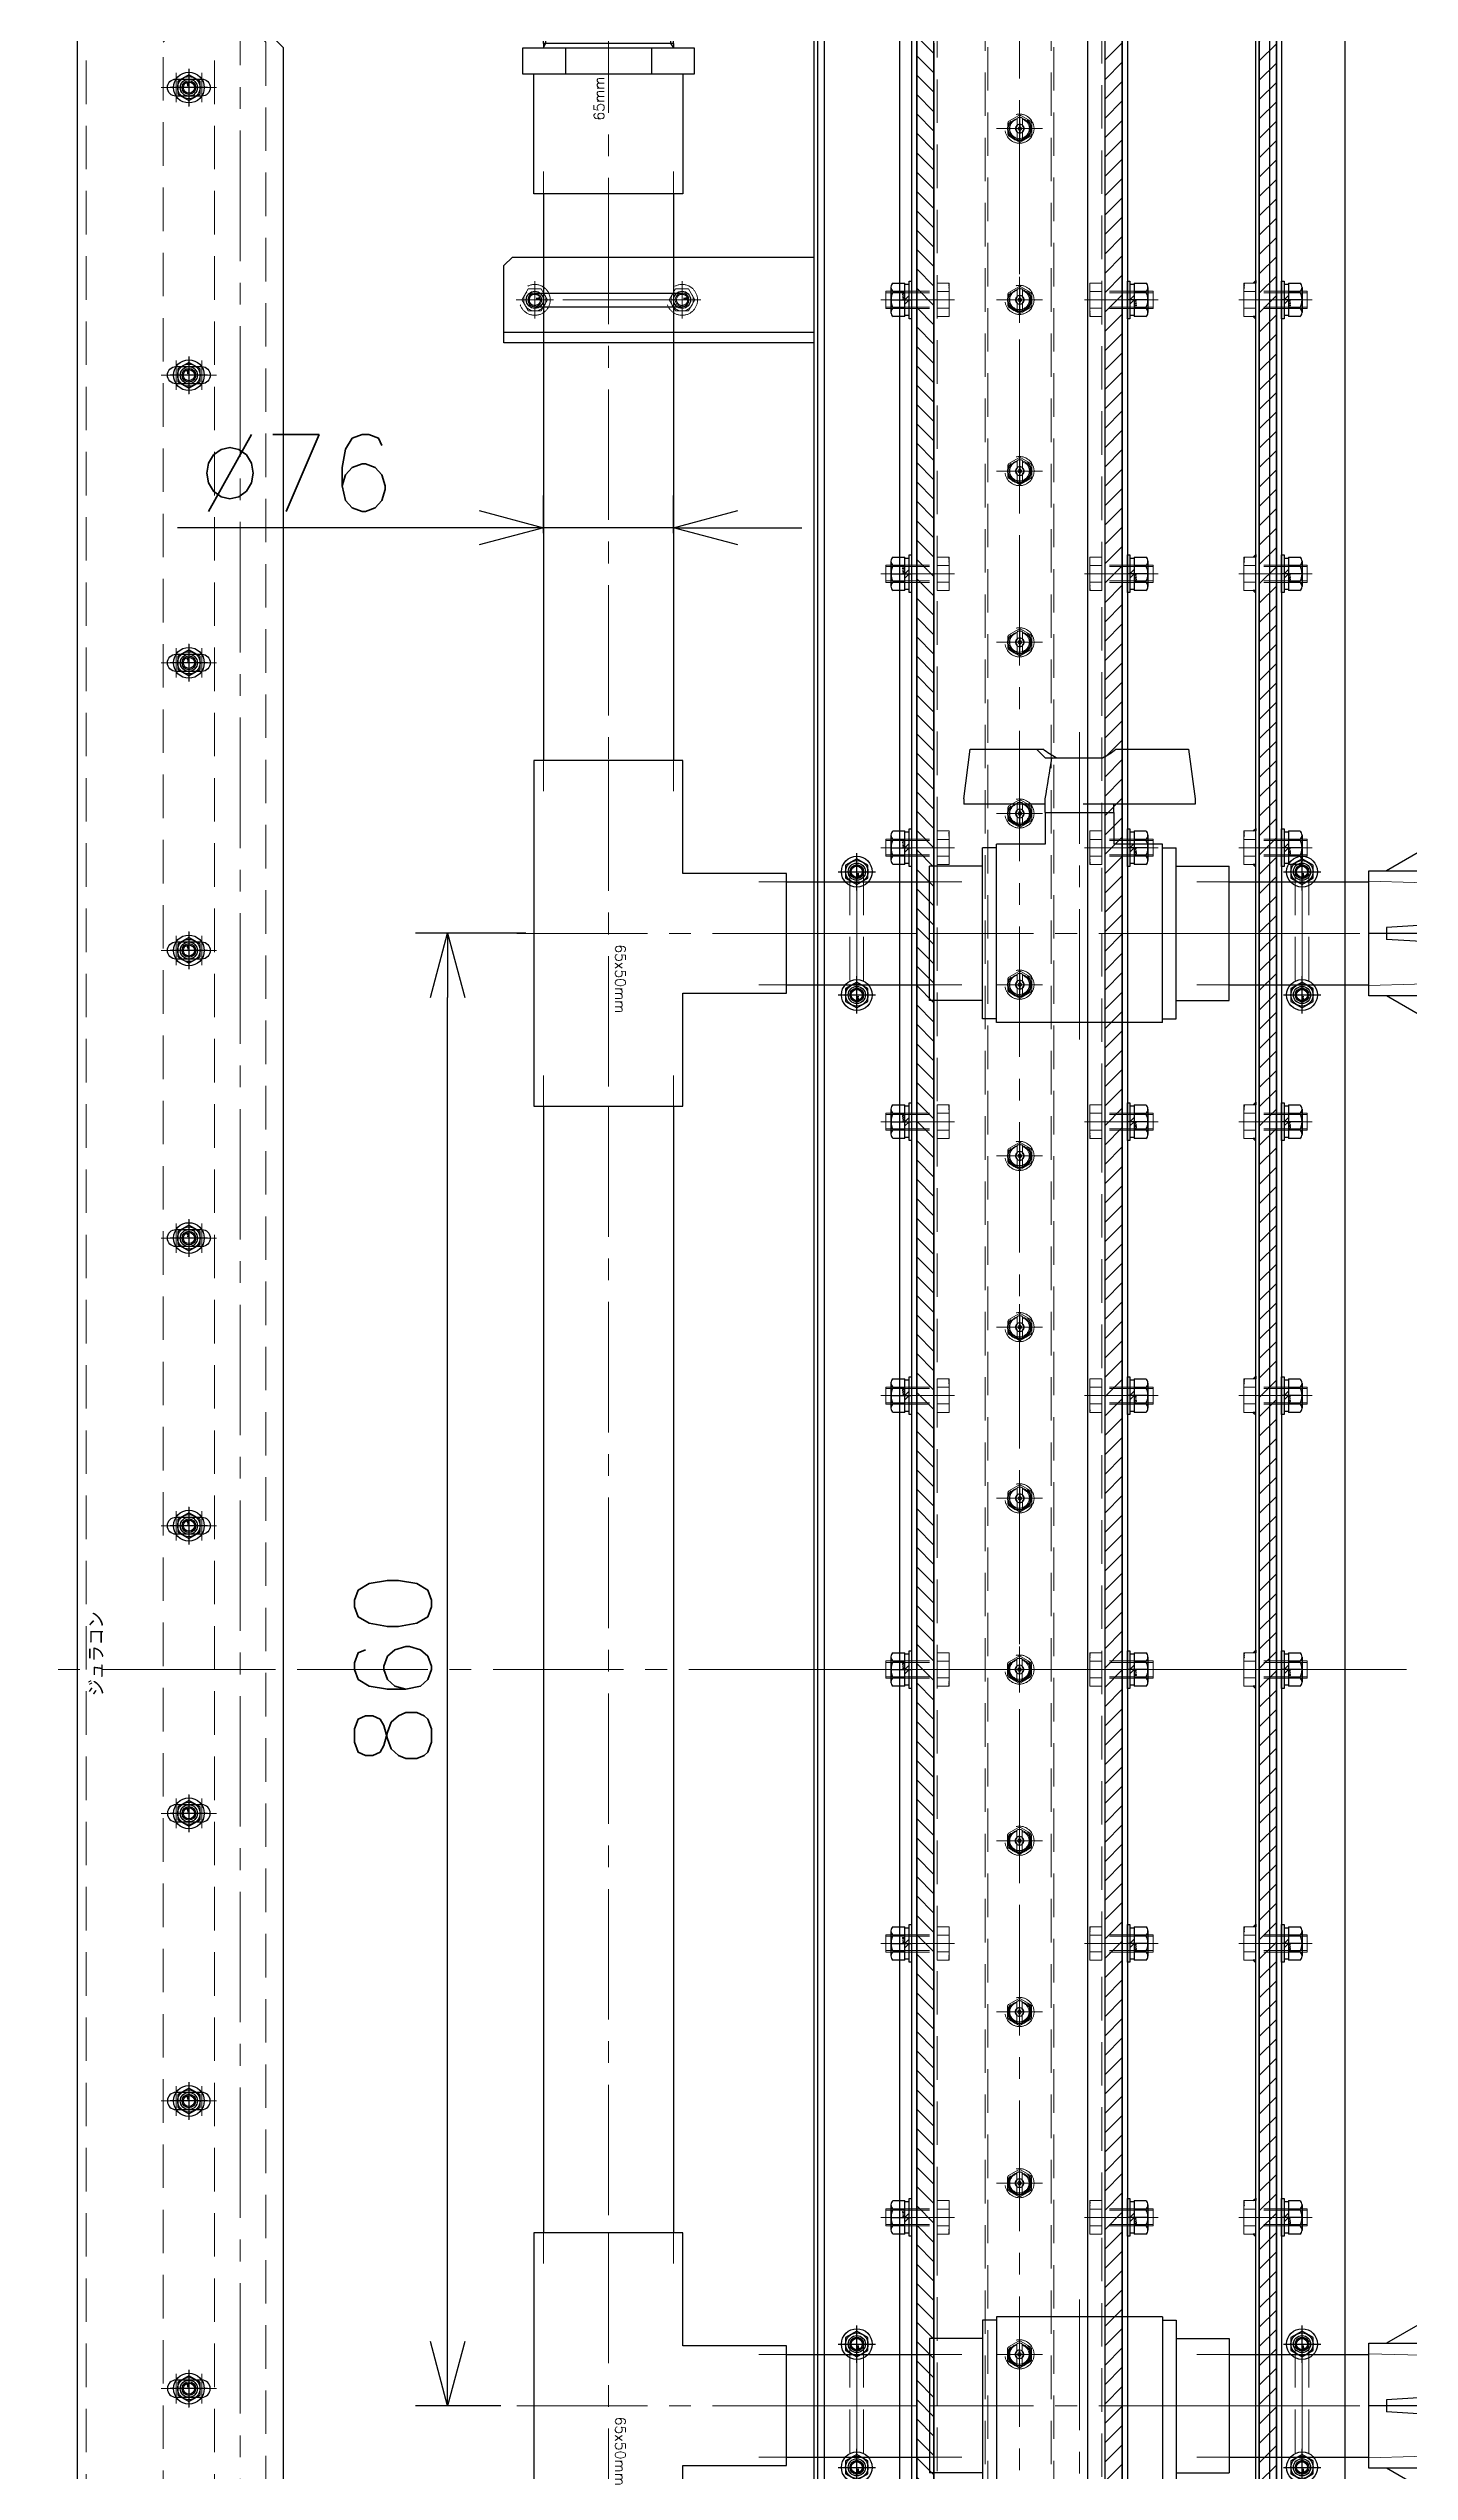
# Model space of a CAD drawing. Header units: millimetres. Extents: x -8731 to 85711, y -14522 to 31379.
# Drawn here: x 5869 to 6663, y 17749 to 19164 of the extents above; entities that cross this region are included whole.
import ezdxf
from ezdxf import colors
from ezdxf.entities.mleader import LeaderData, LeaderLine
from ezdxf.enums import TextEntityAlignment as Align
from ezdxf.math import Vec2, Vec3

# ---------------------------------------------------------------- set-up
doc = ezdxf.new("R2010")
doc.units = ezdxf.units.MM
doc.header["$LTSCALE"] = 4
doc.header["$PDMODE"] = 99
doc.header["$PDSIZE"] = 1
doc.linetypes.add('CENTER2', pattern=[28.575, 19.05, -3.175, 3.175, -3.175])
doc.linetypes.add('HIDDEN', pattern=[9.525, 6.35, -3.175])
for name, color, linetype, lineweight in [('04_HIDDEN', 2, 'HIDDEN', 13), ('05_CENTER', 4, 'CENTER2', 13), ('08_DIM', 3, 'Continuous', 13)]:
    doc.layers.add(name, color=color, linetype=linetype, lineweight=lineweight)
doc.layers.add('10_DRAFT', color=8, linetype='Continuous', lineweight=0, plot=False)
doc.styles.add('KANJI0', font='txt.shx', dxfattribs={"width": 0.9, "height": 30, "bigfont": 'bigfont'})
doc.styles.add('KSS_TXT', font='txt.shx', dxfattribs={"bigfont": 'extfont2.shx'})
doc.styles.add('KSS_TXT_L', font='txt.shx', dxfattribs={"height": 9, "bigfont": 'extfont2.shx'})
doc.styles.get("Standard").update_dxf_attribs({"font": 'txt.shx', "bigfont": 'extfont2.shx'})
doc.dimstyles.new('KSS_DIM', dxfattribs={"dimscale": 3, "dimtxt": 3, "dimasz": 2.5, "dimexe": 1.25, "dimexo": 0.625, "dimtad": 1, "dimdsep": 46, "dimtxsty": 'KSS_TXT', "dimblk": 'OPEN30', "dimcen": 0, "dimazin": 2, "dimtfac": 0.75, "dimtmove": 0, "dimatfit": 3, "dimldrblk": 'OPEN30', "dimfxl": 1, "dimtolj": 1, "dimarcsym": 0})

# ---------------------------------------------------------------- blocks, each defined once
blk = doc.blocks.new('AM_BALLOON1')
at = {"transparency": 16777216}
blk.add_circle((0, 0), 5, dxfattribs=at)
blk.add_attdef('B_NUMBER', text='', height=3, dxfattribs=at).set_placement((0, 0), align=Align.MIDDLE_CENTER)
blk = doc.blocks.new('_OPEN')
at = {"color": 0, "linetype": 'ByBlock'}
for p, q in [((-1, 0.167), (0, 0)), ((0, 0), (-1, -0.167)), ((0, 0), (-1, 0))]:
    blk.add_line(p, q, dxfattribs=at)
blk = doc.blocks.new('_Open30')
at = {"color": 0, "linetype": 'ByBlock', "lineweight": -2}
for p, q in [((-1, 0.268), (0, 0)), ((0, 0), (-1, -0.268)), ((0, 0), (-1, 0))]:
    blk.add_line(p, q, dxfattribs=at)
blk = doc.blocks.new('*D4238')
at = {"layer": '08_DIM', "color": 0, "lineweight": -2, "transparency": 16777216}
for p, q in [((6147.4, 18647.5), (6082.9, 18647.5)), ((6101.7, 17825), (6101.7, 18610)), ((6132.7, 17787.5), (6082.9, 17787.5))]:
    blk.add_line(p, q, dxfattribs=at)
at = {"layer": 'Defpoints', "color": 0, "transparency": 16777216}
for p in [(6101.7, 18647.5), (6156.8, 18647.5), (6142.1, 17787.5)]:
    blk.add_point(p, dxfattribs=at)
at = {"layer": '08_DIM', "color": 0, "lineweight": -2, "transparency": 16777216, "xscale": 37.5, "yscale": 37.5, "zscale": 37.5}
for p, rotation in [((6101.7, 18647.5), 90), ((6101.7, 17787.5), 270)]:
    blk.add_blockref('_Open30', p, dxfattribs=dict(at, rotation=rotation))
at = {"layer": '08_DIM', "color": 0, "transparency": 16777216, "insert": (6069.8, 18217.5), "char_height": 45, "attachment_point": 5, "rotation": 90, "style": 'KSS_TXT'}
blk.add_mtext('\\A1;860', dxfattribs=at)
blk = doc.blocks.new('A$C092B7092_1_1_1')
at = {"layer": '05_CENTER'}
blk.add_line((-51.1, 0), (2727.2, 0), dxfattribs=at)
blk = doc.blocks.new('A$C742A68D0_1_1')
at = {"color": 0}
for p, q in [((-9.8, 7), (9.8, 7)), ((-9.8, 0), (-9.8, 7)), ((-9.8, 0), (9.8, 0)), ((-4.9, 0), (-4.9, 7)), ((4.9, 0), (4.9, 7)), ((9.8, 0), (9.8, 7))]:
    blk.add_line(p, q, dxfattribs=at)
at = {"color": 0, "linetype": 'HIDDEN'}
for p, q in [((-5, -30), (-5, 0)), ((-4.2, -30), (-4.2, 0)), ((4.2, -30), (4.2, 0)), ((5, -30), (5, 0)), ((-5, -30), (5, -30))]:
    blk.add_line(p, q, dxfattribs=at)
at = {"color": 0, "linetype": 'CENTER2'}
blk.add_line((0, -33), (0, 10), dxfattribs=at)
at = {"layer": '10_DRAFT', "style": 'KSS_TXT_L'}
blk.add_text('BT-M10x30L', height=0.3, dxfattribs=at).set_placement((6.8, 6.7))
blk = doc.blocks.new('A$C0B00724F_1_1')
at = {"color": 0}
for points in [[(1980, 90), (80, 90)], [(80, -10), (1980, -10)]]:
    blk.add_lwpolyline(points, dxfattribs=at)
at = {"layer": '04_HIDDEN'}
for p, q in [((2035, 88), (25, 88)), ((25, -8), (2035, -8))]:
    blk.add_line(p, q, dxfattribs=at)
at = {"layer": '05_CENTER'}
for p, q in [((710, 95.5), (710, 82.4)), ((870, 95.5), (870, 82.4)), ((1030, 95.5), (1030, 82.4)), ((1190, 95.5), (1190, 82.4)), ((1350, 95.5), (1350, 82.4)), ((1510, 95.5), (1510, 82.4)), ((1670, 95.5), (1670, 82.4)), ((1830, 95.5), (1830, 82.4)), ((16.2, 40), (2043.8, 40)), ((710, -15.5), (710, -2.4)), ((870, -15.5), (870, -2.4)), ((1030, -15.5), (1030, -2.4)), ((1190, -15.5), (1190, -2.4)), ((1350, -15.5), (1350, -2.4)), ((1510, -15.5), (1510, -2.4)), ((1670, -15.5), (1670, -2.4)), ((1830, -15.5), (1830, -2.4))]:
    blk.add_line(p, q, dxfattribs=at)
at = {"layer": '10_DRAFT'}
blk.add_line((1030, 90), (1030, -10), dxfattribs=at)
at = {"layer": '04_HIDDEN', "rotation": 180}
for p in [(710, 88), (870, 88), (1030, 88)]:
    blk.add_blockref('A$C742A68D0_1_1', p, dxfattribs=at)
at = {"layer": '04_HIDDEN', "xscale": -1, "rotation": 180}
for p in [(1190, 88), (1350, 88), (1510, 88), (1670, 88), (1830, 88)]:
    blk.add_blockref('A$C742A68D0_1_1', p, dxfattribs=at)
at = {"layer": '04_HIDDEN'}
for p in [(710, -8), (870, -8), (1030, -8)]:
    blk.add_blockref('A$C742A68D0_1_1', p, dxfattribs=at)
at = {"layer": '04_HIDDEN', "xscale": -1}
for p in [(1190, -8), (1350, -8), (1510, -8), (1670, -8), (1830, -8)]:
    blk.add_blockref('A$C742A68D0_1_1', p, dxfattribs=at)
blk = doc.blocks.new('A$C6E8C5BCD_1_1')
h = blk.add_hatch()
h.set_pattern_fill('_USER', color=3, scale=8, angle=135, pattern_type=0)
h.set_pattern_definition([(135, (9279.8095, 4636.656), (-5.656854, -5.656854), [])])
h.paths.add_polyline_path([(1000, -10), (1000, 0), (-920, 0), (-920, -10)])
h.paths.add_polyline_path([(-920, -10), (-920, 0), (-950, 0), (-950, -10)])
h.paths.add_polyline_path([(-950, -10), (-950, 0), (-1000, 0), (-1000, -10)])
at = {"color": 0}
blk.add_lwpolyline([(1000, 0), (1000, -10), (-1000, -10), (-1000, 0)], close=True, dxfattribs=at)
at = {"layer": '05_CENTER'}
for p, q in [((-320, 3.9), (-320, -13.5)), ((-160, 3.9), (-160, -13.5)), ((0, 3.9), (0, -13.5)), ((160, 3.9), (160, -13.5)), ((320, 3.9), (320, -13.5)), ((480, 3.9), (480, -13.5)), ((640, 3.9), (640, -13.5)), ((800, 3.9), (800, -13.5))]:
    blk.add_line(p, q, dxfattribs=at)
blk = doc.blocks.new('A$C4147621A_1_1')
at = {"color": 0}
blk.add_lwpolyline([(1000, 0), (1000, -3), (-1000, -3), (-1000, 0)], close=True, dxfattribs=at)
at = {"layer": '05_CENTER'}
for p, q in [((-320, 2.8), (-320, -5.8)), ((-160, 2.8), (-160, -5.8)), ((0, 2.8), (0, -5.8)), ((160, 2.8), (160, -5.8)), ((320, 2.8), (320, -5.8)), ((480, 2.8), (480, -5.8)), ((640, 2.8), (640, -5.8)), ((800, 2.8), (800, -5.8))]:
    blk.add_line(p, q, dxfattribs=at)
blk = doc.blocks.new('A$C003B6CA5_1_1')
at = {"color": 0}
blk.add_lwpolyline([(1100, -20), (-1150, -20), (-1150, 20), (1100, 20)], close=True, dxfattribs=at)
at = {"layer": '04_HIDDEN'}
for p, q in [((1100, 18.5), (-1150, 18.5)), ((-1150, -18.5), (1100, -18.5))]:
    blk.add_line(p, q, dxfattribs=at)
for centre, radius in [((-400, 0), 8.5), ((-400, 0), 7), ((-400, 0), 6.58), ((-400, 0), 5.72), ((-300, 0), 8.5), ((-300, 0), 7), ((-300, 0), 6.58), ((-300, 0), 5.72), ((-200, 0), 8.5), ((-200, 0), 7), ((-200, 0), 6.58), ((-200, 0), 5.72), ((-100, 0), 8.5), ((-100, 0), 8.5), ((-100, 0), 7), ((-100, 0), 7), ((-100, 0), 6.58), ((-100, 0), 6.58), ((-100, 0), 5.72), ((-100, 0), 5.72), ((0, 0), 8.5), ((0, 0), 7), ((0, 0), 6.58), ((0, 0), 5.72), ((100, 0), 8.5), ((100, 0), 8.5), ((100, 0), 7), ((100, 0), 7), ((100, 0), 6.58), ((100, 0), 6.58), ((100, 0), 5.72), ((100, 0), 5.72), ((200, 0), 8.5), ((200, 0), 7), ((200, 0), 6.58), ((200, 0), 5.72), ((300, 0), 8.5), ((300, 0), 7), ((300, 0), 6.58), ((300, 0), 5.72), ((400, 0), 8.5), ((400, 0), 7), ((400, 0), 6.58), ((400, 0), 5.72), ((500, 0), 8.5), ((500, 0), 7), ((500, 0), 6.58), ((500, 0), 5.72), ((600, 0), 8.5), ((600, 0), 7), ((600, 0), 6.58), ((600, 0), 5.72), ((700, 0), 8.5), ((700, 0), 7), ((700, 0), 6.58), ((700, 0), 5.72), ((800, 0), 8.5), ((800, 0), 7), ((800, 0), 6.58), ((800, 0), 5.72), ((900, 0), 8.5), ((900, 0), 7), ((900, 0), 6.58), ((900, 0), 5.72)]:
    blk.add_circle(centre, radius, dxfattribs=at)
at = {"layer": '05_CENTER'}
for p, q in [((-386.6, 0), (-413.4, 0)), ((-400, -13.4), (-400, 13.4)), ((-286.6, 0), (-313.4, 0)), ((-300, -13.4), (-300, 13.4)), ((-186.6, 0), (-213.4, 0)), ((-200, -13.4), (-200, 13.4)), ((-86.6, 0), (-113.4, 0)), ((-86.6, 0), (-113.4, 0)), ((-100, -13.4), (-100, 13.4)), ((-100, -13.4), (-100, 13.4)), ((13.4, 0), (-13.4, 0)), ((0, -13.4), (0, 13.4)), ((86.6, 0), (113.4, 0)), ((86.6, 0), (113.4, 0)), ((100, -13.4), (100, 13.4)), ((100, -13.4), (100, 13.4)), ((186.6, 0), (213.4, 0)), ((200, -13.4), (200, 13.4)), ((286.6, 0), (313.4, 0)), ((300, -13.4), (300, 13.4)), ((386.6, 0), (413.4, 0)), ((400, -13.4), (400, 13.4)), ((486.6, 0), (513.4, 0)), ((500, -13.4), (500, 13.4)), ((586.6, 0), (613.4, 0)), ((600, -13.4), (600, 13.4)), ((686.6, 0), (713.4, 0)), ((700, -13.4), (700, 13.4)), ((786.6, 0), (813.4, 0)), ((800, -13.4), (800, 13.4)), ((886.6, 0), (913.4, 0)), ((900, -13.4), (900, 13.4))]:
    blk.add_line(p, q, dxfattribs=at)
at = {"layer": '10_DRAFT'}
blk.add_line((0, 20), (0, -20), dxfattribs=at)
blk = doc.blocks.new('1／4MVEP9010S303Wc_1_1')
at = {"color": 0}
for p, q in [((-4.4, 6.4), (-7.7, 0.6)), ((-1.5, 1.5), (-6.1, 1.5)), ((3.3, 7), (-3.3, 7)), ((-1.9, 0.2), (1.9, 0.2)), ((6.1, 1.5), (1.5, 1.5)), ((7.7, 0.6), (4.4, 6.4)), ((-7.7, -0.6), (-4.4, -6.4)), ((-6.1, -1.5), (-1.5, -1.5)), ((-3.3, -7), (3.3, -7)), ((-1.9, -0.2), (1.9, -0.2)), ((1.5, -1.5), (6.1, -1.5)), ((4.4, -6.4), (7.7, -0.6))]:
    blk.add_line(p, q, dxfattribs=at)
for points in [[(-6.1, -1.5), (-6.2, -1.5), (-6.2, -1.5), (-6.2, -1.4), (-6.3, -1.3), (-6.4, -1.2), (-6.4, -1), (-6.5, -0.9), (-6.5, -0.8), (-6.5, -0.6), (-6.5, -0.5), (-6.6, -0.3), (-6.6, 0), (-6.6, 0.2), (-6.5, 0.4), (-6.5, 0.6), (-6.5, 0.9), (-6.4, 1), (-6.4, 1.2), (-6.3, 1.3), (-6.2, 1.4), (-6.2, 1.5), (-6.2, 1.5), (-6.1, 1.5)], [(-2.1, 1.4), (-2.1, 1.3), (-2.2, 1.3), (-2.3, 1.1), (-2.3, 1), (-2.4, 0.9), (-2.5, 0.7), (-2.5, 0.5), (-2.6, 0.3), (-2.6, 0.1), (-2.6, -0.1), (-2.6, -0.3), (-2.5, -0.5), (-2.5, -0.7), (-2.4, -0.9), (-2.3, -1.1), (-2.2, -1.2), (-2.1, -1.3), (-2.1, -1.4)], [(-1.9, 1.5), (-1.9, 1.5), (-2, 1.5), (-2, 1.5), (-2.1, 1.4)], [(-1.9, -0.2), (-2, -0.2), (-2, -0.1), (-2.1, -0.1), (-2.1, 0), (-2.1, 0), (-2.1, 0.1), (-2.1, 0.1), (-2, 0.1), (-2, 0.2), (-1.9, 0.2)], [(2.1, 1.4), (2, 1.5), (2, 1.5), (1.9, 1.5), (1.9, 1.5)], [(1.9, 0.2), (2, 0.2), (2, 0.1), (2.1, 0.1), (2.1, 0), (2.1, 0), (2.1, -0.1), (2.1, -0.1), (2, -0.1), (2, -0.2), (1.9, -0.2)], [(2.1, -1.4), (2.1, -1.3), (2.2, -1.3), (2.3, -1.1), (2.3, -1), (2.4, -0.9), (2.5, -0.7), (2.5, -0.5), (2.6, -0.3), (2.6, -0.1), (2.6, 0.1), (2.6, 0.3), (2.5, 0.5), (2.5, 0.7), (2.4, 0.9), (2.3, 1.1), (2.2, 1.2), (2.1, 1.3), (2.1, 1.4)], [(6.1, 1.5), (6.2, 1.5), (6.2, 1.5), (6.2, 1.4), (6.3, 1.3), (6.4, 1.2), (6.4, 1), (6.5, 0.9), (6.5, 0.8), (6.5, 0.6), (6.5, 0.5), (6.6, 0.3), (6.6, 0), (6.6, -0.2), (6.5, -0.4), (6.5, -0.6), (6.5, -0.9), (6.4, -1), (6.4, -1.2), (6.3, -1.3), (6.2, -1.4), (6.2, -1.5), (6.2, -1.5), (6.1, -1.5)], [(-2.1, -1.4), (-2, -1.5), (-2, -1.5), (-1.9, -1.5), (-1.9, -1.5)], [(1.9, -1.5), (1.9, -1.5), (2, -1.5), (2, -1.5), (2.1, -1.4)]]:
    blk.add_lwpolyline(points, dxfattribs=at)
blk.add_circle((0, 0), 6.75, dxfattribs=at)
for radius, start, end in [(7.75, 175.4146, 184.5854), (6.12, 14.1934, 165.8066), (7.75, 115.4146, 124.5854), (2.15, 44.2407, 135.7593), (1, 11.537, 168.463), (0.5, 156.4218, 203.5782), (0.5, 336.4218, 23.5782), (7.75, 55.4146, 64.5854), (7.75, 355.4146, 4.5854), (6.12, 194.1934, 345.8066), (5.63, 195.4656, 344.5344), (7.75, 235.4146, 244.5854), (2.5, 214.1405, 325.8595), (2.15, 224.2407, 315.7593), (1, 191.537, 348.463), (7.75, 295.4146, 304.5854)]:
    blk.add_arc((0, 0), radius, start, end, dxfattribs=at)
at = {"layer": '04_HIDDEN', "color": 0}
blk.add_arc((0, 0), 2.5, 34.1405, 145.8595, dxfattribs=at)
at = {"layer": '05_CENTER', "color": 0}
for p, q in [((-8.7, 0), (8.7, 0)), ((0, -8.7), (0, 8.7))]:
    blk.add_line(p, q, dxfattribs=at)
blk = doc.blocks.new('A$C77611634_1_1')
blk.add_blockref('A$C003B6CA5_1_1', (0, 0))
at = {"layer": '04_HIDDEN', "color": 4}
for p in [(-400, 0), (-300, 0), (-200, 0), (-100, 0), (0, 0), (100, -0.2), (200, -0.2), (300, -0.2), (400, -0.2), (500, -0.2), (600, -0.2), (700, -0.2), (800, -0.2), (900, -0.2)]:
    blk.add_blockref('1／4MVEP9010S303Wc_1_1', p, dxfattribs=at)
blk = doc.blocks.new('M10Nza_1_1_1')
at = {"color": 0}
for p, q in [((-9.8, 4), (-9.8, 10.7)), ((-9.8, 4), (9.8, 4)), ((-9.2, 1.5), (-9.2, 4)), ((-7.3, 12), (7.4, 12)), ((-4.9, 4), (-4.9, 10.7)), ((0, 1.5), (-2.5, 4)), ((0, 4), (2.5, 1.5)), ((4.9, 10.7), (4.9, 4)), ((9.2, 4), (9.2, 1.5)), ((9.8, 10.7), (9.8, 4))]:
    blk.add_line(p, q, dxfattribs=at)
at = {"color": 0, "linetype": 'CENTER2'}
blk.add_line((0, 12), (0, 0), dxfattribs=at)
at = {"color": 0}
blk.add_lwpolyline([(-11, 1.5), (11, 1.5), (11, 0), (-11, 0)], close=True, dxfattribs=at)
for centre, radius, start, end in [((-7.3, 9.1), 2.94, 33.626, 146.374), ((0, 2.2), 9.8, 60, 120), ((7.4, 9.1), 2.94, 33.626, 146.374)]:
    blk.add_arc(centre, radius, start, end, dxfattribs=at)
at = {"layer": '10_DRAFT', "style": 'KSS_TXT'}
blk.add_text('M10', height=1.25, dxfattribs=at).set_placement((0.3, 4.1))
blk = doc.blocks.new('A$C7B156557_1_1')
at = {"color": 3}
blk.add_line((-148, 100), (2248, 100), dxfattribs=at)
at = {"color": 0}
for points in [[(-150, 0), (2250, 0), (2250, 260), (-150, 260)], [(-148, 2), (2248, 2), (2248, 258), (-148, 258)]]:
    blk.add_lwpolyline(points, close=True, dxfattribs=at)
at = {"color": 3}
for points in [[(720.2, 2), (720.2, 3.5), (718.7, 2), (718.7, 2)], [(739.8, 2), (739.8, 3.5), (741.3, 2), (741.3, 2)], [(880.2, 2), (880.2, 3.5), (878.7, 2), (878.7, 2)], [(899.8, 2), (899.8, 3.5), (901.3, 2), (901.3, 2)], [(1040.2, 2), (1040.2, 3.5), (1038.7, 2), (1038.7, 2)], [(1059.8, 2), (1059.8, 3.5), (1061.3, 2), (1061.3, 2)], [(1200.2, 2), (1200.2, 3.5), (1198.7, 2), (1198.7, 2)], [(1219.8, 2), (1219.8, 3.5), (1221.3, 2), (1221.3, 2)], [(1360.2, 2), (1360.2, 3.5), (1358.7, 2), (1358.7, 2)], [(1379.8, 2), (1379.8, 3.5), (1381.3, 2), (1381.3, 2)], [(1520.2, 2), (1520.2, 3.5), (1518.7, 2), (1518.7, 2)], [(1539.8, 2), (1539.8, 3.5), (1541.3, 2), (1541.3, 2)], [(1680.2, 2), (1680.2, 3.5), (1678.7, 2), (1678.7, 2)], [(1699.8, 2), (1699.8, 3.5), (1701.3, 2), (1701.3, 2)], [(1840.2, 2), (1840.2, 3.5), (1838.7, 2), (1838.7, 2)], [(1859.8, 2), (1859.8, 3.5), (1861.3, 2), (1861.3, 2)]]:
    blk.add_lwpolyline(points, close=True, dxfattribs=at)
at = {"layer": '05_CENTER'}
for p, q in [((730, 5.9), (730, -4)), ((890, 5.9), (890, -4)), ((1050, 5.9), (1050, -4)), ((1210, 5.9), (1210, -4)), ((1370, 5.9), (1370, -4)), ((1530, 5.9), (1530, -4)), ((1690, 5.9), (1690, -4)), ((1850, 5.9), (1850, -4))]:
    blk.add_line(p, q, dxfattribs=at)
at = {"layer": '10_DRAFT'}
blk.add_line((1050, 260), (1050, 0), dxfattribs=at)
at = {"layer": '04_HIDDEN'}
for p in [(730, 2), (890, 2), (1050, 2), (1210, 2), (1370, 2), (1530, 2), (1690, 2), (1850, 2)]:
    blk.add_blockref('A$C742A68D0_1_1', p, dxfattribs=at)
blk = doc.blocks.new('A$C2E537FAD_1_1')
for name, p in [('A$C7B156557_1_1', (0, 0)), ('A$C0B00724F_1_1', (20, 100)), ('M10Nza_1_1_1', (730, 203)), ('M10Nza_1_1_1', (890, 203)), ('M10Nza_1_1_1', (1050, 203)), ('M10Nza_1_1_1', (1210, 203)), ('M10Nza_1_1_1', (1370, 203)), ('M10Nza_1_1_1', (1530, 203)), ('M10Nza_1_1_1', (1690, 203)), ('M10Nza_1_1_1', (1850, 203)), ('A$C4147621A_1_1', (1050, 80)), ('A$C4147621A_1_1', (1050, -10))]:
    blk.add_blockref(name, p)
at = {"xscale": -1, "rotation": 180}
blk.add_blockref('A$C4147621A_1_1', (1050, 200), dxfattribs=at)
at = {"color": 3, "xscale": -1, "rotation": 180}
blk.add_blockref('A$C6E8C5BCD_1_1', (1050, 190), dxfattribs=at)
at = {"color": 3}
for p in [(1050, 90), (1050, 0)]:
    blk.add_blockref('A$C6E8C5BCD_1_1', p, dxfattribs=at)
at = {"rotation": 180}
for p in [(730, 77), (890, 77), (1050, 77), (1210, 77), (1370, 77), (1530, 77), (1690, 77), (1850, 77), (730, -13), (890, -13), (1050, -13), (1210, -13), (1370, -13), (1530, -13), (1690, -13), (1850, -13)]:
    blk.add_blockref('M10Nza_1_1_1', p, dxfattribs=at)
at = {"layer": '04_HIDDEN'}
blk.add_blockref('A$C77611634_1_1', (1050, 140), dxfattribs=at)
blk = doc.blocks.new('*D4326')
at = {"layer": '08_DIM', "color": 0, "lineweight": -2, "transparency": 16777216}
for p, q in [((6157.6, 18881.3), (6157.6, 18903.2)), ((6233.6, 18881.3), (6233.6, 18903.2)), ((6120.1, 18884.4), (5943.9, 18884.4)), ((6233.6, 18884.4), (6157.6, 18884.4)), ((6271.1, 18884.4), (6308.6, 18884.4))]:
    blk.add_line(p, q, dxfattribs=at)
at = {"layer": 'Defpoints', "color": 0, "transparency": 16777216}
for p in [(6157.6, 18884.4), (6157.6, 18872), (6233.6, 18872)]:
    blk.add_point(p, dxfattribs=at)
at = {"layer": '08_DIM', "color": 0, "lineweight": -2, "transparency": 16777216, "xscale": 37.5, "yscale": 37.5, "zscale": 37.5}
blk.add_blockref('_Open30', (6157.6, 18884.4), dxfattribs=at)
at = {"layer": '08_DIM', "color": 0, "lineweight": -2, "transparency": 16777216, "xscale": 37.5, "yscale": 37.5, "zscale": 37.5, "rotation": 180}
blk.add_blockref('_Open30', (6233.6, 18884.4), dxfattribs=at)
at = {"layer": '08_DIM', "color": 0, "transparency": 16777216, "insert": (6013.2, 18916.3), "char_height": 45, "attachment_point": 5, "style": 'KSS_TXT'}
blk.add_mtext('\\A1;%%C76', dxfattribs=at)
blk = doc.blocks.new('A$C2C7538EA_1_1_1')
at = {"color": 0}
for centre in [(-420, 30), (-252, 30), (-84, 30), (84, 30), (252, 30), (420, 30), (588, 30), (756, 30), (924, 30)]:
    blk.add_circle(centre, 5, dxfattribs=at)
at = {"layer": '04_HIDDEN'}
blk.add_lwpolyline([(950.5, -15), (-950.5, -15), (-952.5, -13), (-952.5, 43), (-950.5, 45), (950.5, 45), (952.5, 43), (952.5, -13)], close=True, dxfattribs=at)
blk.add_lwpolyline([(-952.5, 15), (952.5, 15)], dxfattribs=at)
at = {"layer": '05_CENTER'}
for p, q in [((-411.4, 30), (-428.6, 30)), ((-420, 21.4), (-420, 38.6)), ((-243.4, 30), (-260.6, 30)), ((-252, 21.4), (-252, 38.6)), ((-75.4, 30), (-92.6, 30)), ((-84, 21.4), (-84, 38.6)), ((75.4, 30), (92.6, 30)), ((84, 21.4), (84, 38.6)), ((243.4, 30), (260.6, 30)), ((252, 21.4), (252, 38.6)), ((411.4, 30), (428.6, 30)), ((420, 21.4), (420, 38.6)), ((579.4, 30), (596.6, 30)), ((588, 21.4), (588, 38.6)), ((747.4, 30), (764.6, 30)), ((756, 21.4), (756, 38.6)), ((915.4, 30), (932.6, 30)), ((924, 21.4), (924, 38.6)), ((1127.5, 0), (-1127.5, 0))]:
    blk.add_line(p, q, dxfattribs=at)
at = {"layer": '10_DRAFT'}
blk.add_line((0, 45), (0, -15), dxfattribs=at)
blk = doc.blocks.new('A$C17963C12_1_1_1')
at = {"color": 0}
blk.add_lwpolyline([(-952.5, 95), (952.5, 95), (952.5, -20), (947.5, -25), (-947.5, -25), (-952.5, -20)], close=True, dxfattribs=at)
for points in [[(-425, 37.5), (-425, 22.5, 1), (-415, 22.5), (-415, 37.5, 1)], [(-257, 37.5), (-257, 22.5, 1), (-247, 22.5), (-247, 37.5, 1)], [(-89, 37.5), (-89, 22.5, 1), (-79, 22.5), (-79, 37.5, 1)], [(89, 37.5), (89, 22.5, -1), (79, 22.5), (79, 37.5, -1)], [(257, 37.5), (257, 22.5, -1), (247, 22.5), (247, 37.5, -1)], [(425, 37.5), (425, 22.5, -1), (415, 22.5), (415, 37.5, -1)], [(593, 37.5), (593, 22.5, -1), (583, 22.5), (583, 37.5, -1)], [(761, 37.5), (761, 22.5, -1), (751, 22.5), (751, 37.5, -1)], [(929, 37.5), (929, 22.5, -1), (919, 22.5), (919, 37.5, -1)]]:
    blk.add_lwpolyline(points, format="xyb", close=True, dxfattribs=at)
at = {"layer": '04_HIDDEN', "color": 3}
blk.add_line((-952.5, 90), (952.5, 90), dxfattribs=at)
at = {"layer": '05_CENTER'}
for p, q in [((-420, 13.9), (-420, 46.1)), ((-252, 13.9), (-252, 46.1)), ((-84, 13.9), (-84, 46.1)), ((84, 13.9), (84, 46.1)), ((252, 13.9), (252, 46.1)), ((420, 13.9), (420, 46.1)), ((588, 13.9), (588, 46.1)), ((756, 13.9), (756, 46.1)), ((924, 13.9), (924, 46.1)), ((-431, 30), (-409, 30)), ((-428.6, 37.5), (-411.4, 37.5)), ((-263, 30), (-241, 30)), ((-260.6, 37.5), (-243.4, 37.5)), ((-95, 30), (-73, 30)), ((-92.6, 37.5), (-75.4, 37.5)), ((95, 30), (73, 30)), ((92.6, 37.5), (75.4, 37.5)), ((263, 30), (241, 30)), ((260.6, 37.5), (243.4, 37.5)), ((431, 30), (409, 30)), ((428.6, 37.5), (411.4, 37.5)), ((599, 30), (577, 30)), ((596.6, 37.5), (579.4, 37.5)), ((767, 30), (745, 30)), ((764.6, 37.5), (747.4, 37.5)), ((935, 30), (913, 30)), ((932.6, 37.5), (915.4, 37.5)), ((-428.6, 22.5), (-411.4, 22.5)), ((-260.6, 22.5), (-243.4, 22.5)), ((-92.6, 22.5), (-75.4, 22.5)), ((92.6, 22.5), (75.4, 22.5)), ((260.6, 22.5), (243.4, 22.5)), ((428.6, 22.5), (411.4, 22.5)), ((596.6, 22.5), (579.4, 22.5)), ((764.6, 22.5), (747.4, 22.5)), ((932.6, 22.5), (915.4, 22.5))]:
    blk.add_line(p, q, dxfattribs=at)
at = {"layer": '10_DRAFT', "style": 'KSS_TXT'}
blk.add_text('ジュラコン', height=9, dxfattribs=at).set_placement((-15.5, 79.4))
blk = doc.blocks.new('8b_1_1_1')
at = {"color": 0, "linetype": 'CENTER2'}
for p, q in [((10.9, 0), (-10.9, 0)), ((0, -10.9), (0, 10.9))]:
    blk.add_line(p, q, dxfattribs=at)
at = {"color": 0}
for p, q in [((-3.8, 6.5), (-7.5, 0)), ((-3.8, 6.5), (-7.5, 0)), ((-7.5, 0), (-3.8, -6.5)), ((-7.5, 0), (-3.8, -6.5)), ((3.8, 6.5), (-3.8, 6.5)), ((3.8, 6.5), (-3.8, 6.5)), ((7.5, 0), (3.8, 6.5)), ((7.5, 0), (3.8, 6.5)), ((3.8, -6.5), (7.5, 0)), ((3.8, -6.5), (7.5, 0)), ((-3.8, -6.5), (3.8, -6.5)), ((-3.8, -6.5), (3.8, -6.5))]:
    blk.add_line(p, q, dxfattribs=at)
for radius in [9, 6.5, 4, 3.25]:
    blk.add_circle((0, 0), radius, dxfattribs=at)
at = {"layer": '10_DRAFT', "style": 'KSS_TXT'}
blk.add_text('M8', height=1, dxfattribs=at).set_placement((0.8, 0.1))
blk = doc.blocks.new('A$C663D1D81_1_1')
for name, p in [('A$C17963C12_1_1_1', (0, 0)), ('A$C2C7538EA_1_1_1', (0, 0)), ('8b_1_1_1', (-420, 30)), ('8b_1_1_1', (-252, 30)), ('8b_1_1_1', (-84, 30)), ('8b_1_1_1', (84, 30)), ('8b_1_1_1', (252, 30)), ('8b_1_1_1', (420, 30)), ('8b_1_1_1', (588, 30)), ('8b_1_1_1', (756, 30)), ('8b_1_1_1', (924, 30))]:
    blk.add_blockref(name, p)
blk = doc.blocks.new('A$C3EAE771B_1_1')
at = {"rotation": 180}
blk.add_blockref('A$C663D1D81_1_1', (-1075, 140), dxfattribs=at)
blk = doc.blocks.new('A$C668E7CA1_1_1_1')
at = {"color": 0}
for p, q in [((-36, 4), (36, 4)), ((-36, -4), (36, -4))]:
    blk.add_line(p, q, dxfattribs=at)
for centre, start, end in [((-36, 0), 90, 270), ((36, 0), 270, 90)]:
    blk.add_arc(centre, 4, start, end)
at = {"layer": '04_HIDDEN', "color": 0}
for centre in [(-36, 0), (36, 0)]:
    blk.add_circle(centre, 3.32, dxfattribs=at)
for centre, start, end in [((-36, 0), 270, 90), ((36, 0), 90, 270)]:
    blk.add_arc(centre, 4, start, end, dxfattribs=at)
at = {"layer": '05_CENTER', "color": 0}
for p, q in [((42.6, 0), (-42.6, 0)), ((-36, -6.7), (-36, 6.7)), ((36, -6.7), (36, 6.7))]:
    blk.add_line(p, q, dxfattribs=at)
at = {"layer": '10_DRAFT'}
blk.add_line((0, 4), (0, -4), dxfattribs=at)
blk = doc.blocks.new('A$C491D668A_1_1_1')
at = {"color": 4}
for p in [(-72, 0), (0, 0)]:
    blk.add_blockref('8b_1_1_1', p, dxfattribs=at)
at = {"layer": '04_HIDDEN', "color": 4}
blk.add_blockref('A$C668E7CA1_1_1_1', (-36, 0), dxfattribs=at)
blk = doc.blocks.new('A$C457F5408_1_1_1')
at = {"color": 0}
for p, q in [((15, 2120), (15, -20)), ((-35, 2075), (-35, 25)), ((-29, 2075), (-29, 25)), ((225, 2075), (225, 25)), ((231, 2075), (231, 25)), ((275, 2075), (275, 25)), ((-35, 1831), (-216, 1831))]:
    blk.add_line(p, q, dxfattribs=at)
blk.add_lwpolyline([(-35, 1875), (-35, 1875), (-35, 1825), (-216, 1825), (-216, 1870), (-211, 1875), (-35, 1875)], dxfattribs=at)
for centre in [(-198, 1850), (-112, 1850), (-10, 1516), (250, 1516), (-10, 1444), (250, 1444), (-10, 656), (250, 656), (-10, 584), (250, 584)]:
    blk.add_circle(centre, 5, dxfattribs=at)
at = {"layer": '05_CENTER'}
for p, q in [((-198, 1859.3), (-198, 1840.7)), ((-112, 1859.3), (-112, 1840.7)), ((-207.3, 1850), (-188.7, 1850)), ((-121.3, 1850), (-102.7, 1850)), ((-0.7, 1516), (-19.3, 1516)), ((-10, 1506.7), (-10, 1525.3)), ((259.3, 1516), (240.7, 1516)), ((250, 1506.7), (250, 1525.3)), ((-0.7, 1444), (-19.3, 1444)), ((-10, 1434.7), (-10, 1453.3)), ((259.3, 1444), (240.7, 1444)), ((250, 1434.7), (250, 1453.3)), ((-10, 665.3), (-10, 646.7)), ((250, 665.3), (250, 646.7)), ((-0.7, 656), (-19.3, 656)), ((259.3, 656), (240.7, 656)), ((-0.7, 584), (-19.3, 584)), ((-10, 593.3), (-10, 574.7)), ((259.3, 584), (240.7, 584)), ((250, 593.3), (250, 574.7))]:
    blk.add_line(p, q, dxfattribs=at)
blk = doc.blocks.new('A$C097F7B44_1_1_1')
at = {"color": 0}
for p, q in [((-86, 4), (0, 4)), ((-86, -4), (0, -4))]:
    blk.add_line(p, q, dxfattribs=at)
for centre, start, end in [((-86, 0), 90, 270), ((0, 0), 270, 90)]:
    blk.add_arc(centre, 4, start, end)
at = {"layer": '04_HIDDEN', "color": 0}
for centre in [(-86, 0), (0, 0)]:
    blk.add_circle(centre, 3.32, dxfattribs=at)
for centre, start, end in [((-86, 0), 270, 90), ((0, 0), 90, 270)]:
    blk.add_arc(centre, 4, start, end, dxfattribs=at)
at = {"layer": '05_CENTER', "color": 0}
for p, q in [((6.6, 0), (-92.6, 0)), ((-86, -6.7), (-86, 6.7)), ((0, -6.7), (0, 6.7))]:
    blk.add_line(p, q, dxfattribs=at)
at = {"layer": '10_DRAFT'}
blk.add_line((-43, 4), (-43, -4), dxfattribs=at)
at = {"layer": '04_HIDDEN', "color": 4}
for p in [(-86, 0), (0, 0)]:
    blk.add_blockref('8b_1_1_1', p, dxfattribs=at)
blk = doc.blocks.new('A$C54E27890_1_1')
for name, p, rotation in [('A$C457F5408_1_1_1', (0, -17), 270), ('A$C491D668A_1_1_1', (584, -7), 180), ('A$C491D668A_1_1_1', (1444, -7), 180), ('A$C491D668A_1_1_1', (584, -267), 180), ('A$C491D668A_1_1_1', (1444, -267), 180)]:
    blk.add_blockref(name, p, dxfattribs=dict(rotation=rotation))
at = {"color": 4, "rotation": 270}
blk.add_blockref('A$C097F7B44_1_1_1', (1850, 95), dxfattribs=at)
blk = doc.blocks.new('A$C73951639_1_1_1')
at = {"color": 0}
for p, q in [((10, -30.3), (10, 30.3)), ((10, 30.3), (32, 30.3)), ((32, 30.3), (36, 30.1)), ((44, 29), (36, 30.1)), ((36, 30.1), (36, -30)), ((52, 29), (44, 30.1)), ((44, 30.1), (44, -30)), ((60, 29), (52, 30.1)), ((52, 30.1), (52, -30)), ((68, 29), (60, 30.1)), ((60, 30.1), (60, -30)), ((68, -28.9), (68, 29)), ((10, -30.3), (32, -30.3)), ((32, -30.3), (36, -30)), ((36, -30), (44, -28.9)), ((44, -30), (52, -28.9)), ((52, -30), (60, -28.9)), ((60, -30), (68, -28.9))]:
    blk.add_line(p, q, dxfattribs=at)
blk.add_lwpolyline([(10, 77.5), (0, 77.5), (0, -77.5), (10, -77.5)], close=True, dxfattribs=at)
at = {"color": 3}
for points in [[(4, 30.3), (2, 30.3), (4, 28.3), (4, 28.3)], [(10, 30.3), (12, 30.3), (10, 32.3), (10, 32.3)], [(4, -30.3), (2, -30.3), (4, -28.3), (4, -28.3)], [(10, -30.3), (12, -30.3), (10, -32.3), (10, -32.3)]]:
    blk.add_lwpolyline(points, close=True, dxfattribs=at)
at = {"layer": '04_HIDDEN'}
for p, q in [((10, 30.3), (0, 30.3)), ((4, -30.3), (4, 30.3)), ((4, 26.8), (68, 26.8)), ((4, -26.8), (68, -26.8)), ((10, -30.3), (0, -30.3))]:
    blk.add_line(p, q, dxfattribs=at)
at = {"layer": '05_CENTER'}
for p, q in [((-8, 60), (18, 60)), ((0, 0), (72.7, 0)), ((68, 0), (10, 0)), ((-8, -60), (18, -60))]:
    blk.add_line(p, q, dxfattribs=at)
blk = doc.blocks.new('A$C4CA70B29_1_1_1')
h = blk.add_hatch()
h.set_pattern_fill('_USER', color=3, scale=2, pattern_type=0)
h.set_pattern_definition([(0, (-6784.6076, -8968.539), (0, 2), [])])
h.paths.add_polyline_path([(0, 77.5), (-3, 77.5), (-3, -77.5), (0, -77.5)])
at = {"color": 3}
blk.add_lwpolyline([(0, 77.5), (-3, 77.5), (-3, -77.5), (0, -77.5)], close=True, dxfattribs=at)
blk = doc.blocks.new('M16Nza_1_1_1')
at = {"color": 0}
for p, q in [((-13.9, 17.7), (-13.9, 6.6)), ((-10.4, 19.6), (10.4, 19.6)), ((-6.9, 6.6), (-6.9, 17.7)), ((6.9, 17.7), (6.9, 6.6)), ((13.9, 6.6), (13.9, 17.7)), ((-14, 2.6), (-14, 6.6)), ((-14, 6.6), (14, 6.6)), ((-4, 6.6), (0, 2.6)), ((0, 6.6), (4, 2.6)), ((14, 6.6), (14, 2.6))]:
    blk.add_line(p, q, dxfattribs=at)
at = {"color": 0, "linetype": 'CENTER2'}
blk.add_line((0, 0), (0, 19.6), dxfattribs=at)
at = {"color": 0}
blk.add_lwpolyline([(-16, 2.6), (16, 2.6), (16, 0), (-16, 0)], close=True, dxfattribs=at)
for centre, radius, start, end in [((-10.4, 15.4), 4.16, 33.626, 146.374), ((0, 5.7), 13.8, 60, 120), ((10.4, 15.4), 4.16, 33.626, 146.374)]:
    blk.add_arc(centre, radius, start, end, dxfattribs=at)
at = {"layer": '10_DRAFT', "style": 'KANJI0', "width": 0.82}
blk.add_text('Ｍ１６', height=1.71, dxfattribs=at).set_placement((0.4, 6.8))
blk = doc.blocks.new('A$C598F6B99_1_1')
at = {"color": 0}
for p, q in [((-13.9, 15.1), (-13.9, 7)), ((-10.4, 17), (10.4, 17)), ((-6.9, 7), (-6.9, 15.1)), ((6.9, 15.1), (6.9, 7)), ((13.8, 7), (13.8, 15.1)), ((-15, 0), (-15, 3)), ((-15, 3), (15, 3)), ((-15, 0), (15, 0)), ((-14, 3), (-14, 7)), ((-14, 7), (14, 7)), ((-8, 0), (-8, -56.9)), ((0.7, 3), (-0.7, 7)), ((8, 0), (8, -56.9)), ((14, 7), (14, 3)), ((15, 3), (15, 0)), ((8, -22), (-8, -22)), ((-6.9, -22), (-6.9, -58)), ((6.9, -22), (6.9, -58)), ((8, -56.9), (-8, -56.9)), ((-8, -56.9), (-6.9, -58)), ((6.9, -58), (-6.9, -58)), ((8, -56.9), (6.9, -58))]:
    blk.add_line(p, q, dxfattribs=at)
at = {"color": 0, "linetype": 'CENTER2'}
blk.add_line((0, 20.9), (0, -61), dxfattribs=at)
at = {"color": 0}
for centre, radius, start, end in [((-10.4, 12.8), 4.16, 33.626, 146.374), ((0, 3.1), 13.8, 60, 120), ((10.4, 12.8), 4.16, 33.626, 146.374)]:
    blk.add_arc(centre, radius, start, end, dxfattribs=at)
at = {"layer": '10_DRAFT', "style": 'KANJI0', "width": 0.82}
blk.add_text('M16x65', height=1, dxfattribs=at).set_placement((0.4, 7.5))
blk = doc.blocks.new('TSフランジ-JIS10K-50mmb_1')
at = {"color": 0}
for p, q in [((-36.5, 71), (36.5, 71)), ((-36.5, 20), (-36.5, 71)), ((36.5, 71), (36.5, 20)), ((-60, 20), (-36.5, 60.7)), ((-6, 20), (-3.5, 60.7)), ((3.5, 60.7), (-3.5, 60.7)), ((6, 20), (3.5, 60.7)), ((60, 20), (36.5, 60.7)), ((77.5, 20), (-77.5, 20)), ((-77.5, 20), (-77.5, 0)), ((77.5, 0), (77.5, 20)), ((-77.5, 0), (77.5, 0))]:
    blk.add_line(p, q, dxfattribs=at)
at = {"color": 0, "linetype": 'CENTER2'}
for p, q in [((0, 0), (0, 71)), ((-60, -5.6), (-60, 25.3)), ((60, -5.6), (60, 25.3))]:
    blk.add_line(p, q, dxfattribs=at)
at = {"color": 0, "linetype": 'HIDDEN'}
for p, q in [((-69.5, 0), (-69.5, 20)), ((-50.5, 0), (-50.5, 20)), ((50.5, 0), (50.5, 20)), ((69.5, 0), (69.5, 20))]:
    blk.add_line(p, q, dxfattribs=at)
at = {"layer": '10_DRAFT'}
for p, q in [((-30.4, 71), (-28.7, 8)), ((30.4, 71), (28.7, 8)), ((-28.7, 8), (28.7, 8)), ((-28.7, 8), (-26, 5)), ((-26, 5), (-26, 0)), ((-26, 5), (26, 5)), ((28.7, 8), (26, 5)), ((26, 5), (26, 0))]:
    blk.add_line(p, q, dxfattribs=at)
blk = doc.blocks.new('A$C3D25287D_1_1_1')
for p, q in [((0, 30), (81.5, 30)), ((0, -30), (81.5, -30))]:
    blk.add_line(p, q)
at = {"layer": '05_CENTER'}
blk.add_line((0, 0), (136.5, 0), dxfattribs=at)
at = {"color": 4, "rotation": 90}
blk.add_blockref('TSフランジ-JIS10K-50mmb_1', (152.5, 0), dxfattribs=at)
for name, p, rotation in [('A$C598F6B99_1_1', (132.5, 60), 90), ('M16Nza_1_1_1', (165.5, 60), 270), ('A$C598F6B99_1_1', (132.5, -60), 90), ('M16Nza_1_1_1', (165.5, -60), 270)]:
    blk.add_blockref(name, p, dxfattribs=dict(rotation=rotation))
for name in ['A$C73951639_1_1_1', 'A$C4CA70B29_1_1_1']:
    blk.add_blockref(name, (155.5, 0))
blk = doc.blocks.new('径違いチーズ(TS-T)-65mm×50mma_1_1_1')
at = {"color": 0}
for p, q in [((-35, 104), (-35, 43.5)), ((35, 104), (-35, 104)), ((35, 43.5), (35, 104)), ((-101, 43.5), (-101, -43.5)), ((-35, 43.5), (-101, 43.5)), ((101, 43.5), (35, 43.5)), ((101, -43.5), (101, 43.5)), ((-101, -43.5), (101, -43.5))]:
    blk.add_line(p, q, dxfattribs=at)
at = {"layer": '05_CENTER', "color": 0}
for p, q in [((0, -53.5), (0, 104)), ((-101, 0), (101, 0))]:
    blk.add_line(p, q, dxfattribs=at)
at = {"layer": '10_DRAFT'}
for p, q in [((-30, 104), (-30, 87.8)), ((30, 104), (30, 87.8)), ((-101, 38), (-83, 38)), ((101, 38), (83, 38)), ((-101, -38), (-83, -38)), ((101, -38), (83, -38))]:
    blk.add_line(p, q, dxfattribs=at)
at = {"layer": '10_DRAFT', "style": 'KSS_TXT'}
blk.add_text('65x50mm', height=6, dxfattribs=at).set_placement((6.4, 4))
blk = doc.blocks.new('コンパクトボールバルブ27型-ソケット形-50mma_1_1_1')
at = {"color": 0}
for p, q in [((-67.5, 78.5), (-63.7, 107.5)), ((-63.7, 107.5), (-21.3, 107.5)), ((-25, 107.5), (-20, 102.5)), ((-20, 102.5), (13.5, 102.5)), ((21.3, 107.5), (63.7, 107.5)), ((63.7, 107.5), (67.5, 78.5)), ((-67.5, 78.5), (-67.5, 75.5)), ((-20, 75.5), (-67.5, 75.5)), ((-20, 70.5), (-20, 78.5)), ((67.5, 75.5), (2.1, 75.5)), ((20, 70.5), (20, 75.5)), ((67.5, 78.5), (67.5, 75.5)), ((-20, 70.5), (-20, 52)), ((-20, 70.5), (20, 70.5)), ((20, 70.5), (20, 52)), ((-56.5, -50), (-56.5, 50)), ((-48.5, 50), (-56.5, 50)), ((-20, 52), (-48.5, 52)), ((-48.5, -52), (-48.5, 52)), ((48.5, 52), (20, 52)), ((48.5, -52), (48.5, 52)), ((48.5, 50), (56.5, 50)), ((56.5, -50), (56.5, 50)), ((-87.5, -39.2), (-87.5, 39.2)), ((-56.5, 39.2), (-87.5, 39.2)), ((56.5, 39.2), (87.5, 39.2)), ((87.5, -39.2), (87.5, 39.2)), ((-56.5, -39.2), (-87.5, -39.2)), ((56.5, -39.2), (87.5, -39.2)), ((-48.5, -50), (-56.5, -50)), ((48.5, -52), (-48.5, -52)), ((48.5, -50), (56.5, -50))]:
    blk.add_line(p, q, dxfattribs=at)
for points in [[(-13.5, 102.5), (-14.9, 103.2), (-17.5, 104.8), (-20.1, 106.6), (-21.3, 107.5)], [(13.5, 102.5), (14.9, 103.2), (17.5, 104.8), (20.1, 106.6), (21.3, 107.5)]]:
    blk.add_open_spline(points, degree=3, knots=[0, 0, 0, 0, 0.500213, 1, 1, 1, 1], dxfattribs=at)
blk.add_open_spline([(-20, 78.5), (-18.7, 86.5), (-17.4, 94.5), (-16.1, 102.5)], degree=3, dxfattribs=at)
at = {"layer": '05_CENTER', "color": 0}
for p, q in [((0, -62), (0, 117.5)), ((87.5, 0), (-87.5, 0))]:
    blk.add_line(p, q, dxfattribs=at)
at = {"layer": '10_DRAFT'}
for p, q in [((-87.5, 30), (-68.6, 30)), ((87.5, 30), (68.6, 30)), ((-87.5, -30), (-68.6, -30)), ((87.5, -30), (68.6, -30))]:
    blk.add_line(p, q, dxfattribs=at)
blk = doc.blocks.new('バルブソケット(TS-VS)-65mma_1')
at = {"color": 0}
for p, q in [((0, -43.5), (0, 43.5)), ((0, 43.5), (70, 43.5)), ((70, 50.2), (70, -50.2)), ((85, 50.2), (70, 50.2)), ((85, -50.2), (85, 50.2)), ((87.7, 38), (85, 38)), ((85.4, 38), (88, 36.5)), ((87.7, 38), (115, 37.1)), ((88, 38), (88, -38)), ((88, 36.5), (116.5, 35.6)), ((115, 37.1), (115, -37.1)), ((115, 37.1), (118, 34)), ((118, 34), (118, -34)), ((85, 25.1), (70, 25.1)), ((85, -25.1), (70, -25.1)), ((87.7, -38), (85, -38)), ((85.4, -38), (88, -36.5)), ((87.7, -38), (115, -37.1)), ((88, -36.5), (116.5, -35.6)), ((115, -37.1), (118, -34)), ((70, -43.5), (0, -43.5)), ((70, -50.2), (85, -50.2))]:
    blk.add_line(p, q, dxfattribs=at)
at = {"layer": '05_CENTER', "color": 0}
blk.add_line((123.5, 0), (0, 0), dxfattribs=at)
at = {"layer": '10_DRAFT'}
for p, q in [((0, 38), (12.9, 38)), ((100.5, -37.6), (100.5, 37.6)), ((105.1, 31), (118, 31)), ((0, -38), (12.9, -38)), ((105.1, -31), (118, -31))]:
    blk.add_line(p, q, dxfattribs=at)
at = {"layer": '10_DRAFT', "style": 'KSS_TXT'}
blk.add_text('65mm', height=6, dxfattribs=at).set_placement((42.7, 2.5))
blk = doc.blocks.new('A$C3C656437_1_1_1')
for p, q in [((1409, 1958), (751, 1958)), ((1942, 1958), (1611, 1958)), ((1409, 1882), (751, 1882)), ((1942, 1882), (1611, 1882)), ((620, 1816), (620, 1732.5)), ((680, 1816), (680, 1732.5)), ((1480, 1816), (1480, 1732.5)), ((1540, 1816), (1540, 1732.5))]:
    blk.add_line(p, q)
at = {"layer": '05_CENTER'}
for p, q in [((1409, 1920), (751, 1920)), ((1942, 1920), (1611, 1920)), ((650, 1816), (650, 1732.5)), ((1510, 1816), (1510, 1732.5))]:
    blk.add_line(p, q, dxfattribs=at)
at = {"layer": '10_DRAFT'}
for p, q in [((680, 1775), (620, 1775)), ((1540, 1775), (1480, 1775)), ((680, 1515), (620, 1515)), ((1540, 1515), (1480, 1515))]:
    blk.add_line(p, q, dxfattribs=at)
at = {"color": 4}
for name, p, rotation in [('径違いチーズ(TS-T)-65mm×50mma_1_1_1', (650, 1920), 180), ('径違いチーズ(TS-T)-65mm×50mma_1_1_1', (1510, 1920), 180), ('コンパクトボールバルブ27型-ソケット形-50mma_1_1_1', (1510, 1645), 270)]:
    blk.add_blockref(name, p, dxfattribs=dict(at, rotation=rotation))
blk.add_blockref('バルブソケット(TS-VS)-65mma_1', (1942, 1920), dxfattribs=at)
at = {"color": 4, "xscale": -1, "rotation": 90}
blk.add_blockref('コンパクトボールバルブ27型-ソケット形-50mma_1_1_1', (650, 1645), dxfattribs=at)
at = {"rotation": 270}
for p in [(650, 1557.5), (1510, 1557.5)]:
    blk.add_blockref('A$C3D25287D_1_1_1', p, dxfattribs=at)

msp = doc.modelspace()

# ---------------------------------------------------------------- block references
for name, p, rotation in [('A$C2E537FAD_1_1', (6575.62261, 17167.47541), 90), ('A$C3EAE771B_1_1', (5840.62262, 17142.47541), 270), ('A$C54E27890_1_1', (6333.62261, 17167.47541), 90), ('A$C3C656437_1_1_1', (8115.62261, 17137.47541), 90)]:
    msp.add_blockref(name, p, dxfattribs=dict(rotation=rotation))
msp.add_blockref('A$C092B7092_1_1_1', (5150.6226, 18217.47541))

# ---------------------------------------------------------------- dimensions: what is measured, and where the dimension line sits
at = {"layer": '08_DIM', "color": 1}
dim = msp.add_linear_dim(base=(6157.62261, 18884.43472), p1=(6233.62261, 18871.95136), p2=(6157.62261, 18871.95136), angle=180, text='%%C<>', dimstyle='KSS_DIM', override={"dimscale": 15}, dxfattribs=at)
dim.commit()
dim.dimension.update_dxf_attribs({"geometry": '*D4326', "text_midpoint": (6013.24761, 18916.30972)})
at = {"layer": '08_DIM'}
dim = msp.add_linear_dim(base=(6101.68468, 18647.47541), p1=(6142.12261, 17787.47541), p2=(6156.82133, 18647.47541), angle=90, dimstyle='KSS_DIM', override={"dimscale": 15}, dxfattribs=at)
dim.commit()
dim.dimension.update_dxf_attribs({"geometry": '*D4238', "text_midpoint": (6069.80968, 18217.47541)})

# ---------------------------------------------------------------- leaders
ml = msp.add_multileader_block('Standard', dxfattribs=at)
ml.set_content('AM_BALLOON1', color=256, scale=15)
ml.set_attribute('B_NUMBER', 'AU', width=0)
ml.set_leader_properties(color=256, linetype='ByLayer', lineweight=-1)
ml.set_arrow_properties(name='OPEN')
ml.build(insert=Vec2(0, 0))
ml.multileader.update_dxf_attribs({"leader_type": 0, "has_dogleg": 0, "text_right_attachment_type": 6, "dogleg_length": 0, "arrow_head_size": 30, "scale": 15, "block_connection_type": 1})
ctx = ml.context
ctx.base_point, ctx.scale, ctx.char_height, ctx.arrow_head_size, ctx.landing_gap_size, ctx.plane_origin = Vec3(5844.83769, 21132.80583), 15, 60, 30, 30, Vec3(5844.83769, 21132.80583)
ctx.right_attachment, ctx.attachment_type = 6, 1
notes = []
notes.append((ctx, [(0, (0, 0, 0), (0, 0), (1, 0), 1, [])]))
ctx.block.insert = Vec3(5844.83769, 21132.80583)
for ctx, leaders in notes:
    for number, flags, end, landing, length, lines in leaders:
        leader = LeaderData()
        leader.index, (leader.has_last_leader_line, leader.has_dogleg_vector, leader.attachment_direction) = number, flags
        leader.last_leader_point, leader.dogleg_vector, leader.dogleg_length = Vec3(end), Vec3(landing), length
        for number, points, colour, breaks in lines:
            line = LeaderLine()
            line.index, line.vertices, line.color, line.breaks = number, Vec3.list(points), colors.encode_raw_color(colour), breaks
            leader.lines.append(line)
        ctx.leaders.append(leader)

doc.saveas('drawing.dxf')
